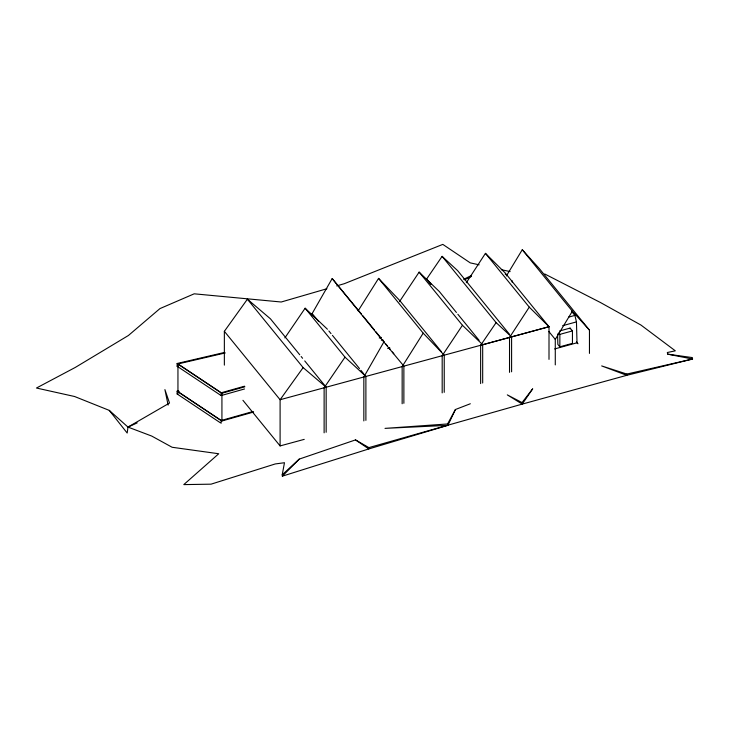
<?xml version="1.0" encoding="UTF-8"?>
<svg xmlns="http://www.w3.org/2000/svg" width="729" height="729" viewBox="0 0 729 729"><rect width="100%" height="100%" fill="white"/><g stroke="black" fill="none" stroke-linecap="round" stroke-linejoin="round"><path stroke-width="1.09" d="M555.279 364.901L555.279 339.404L572.365 311.21L522.274 249.728L506.363 275.972M512.223 280.829L512.296 282.433M544.7 273.958L600.414 302.499L640.928 325.034L675.318 350.831L667.317 352.517L667.773 354.176L692.35 357.584L692.55 359.033L626.785 375.307L601.671 365.922L626.831 374.068L626.785 375.307L522.228 404.103L368.892 447.606L355.506 439.906L299.245 459.097L282.214 474.816L282.369 476.165L368.81 448.936L447.888 425.344L455.425 409.516L470.323 403.757M368.892 447.606L368.81 448.936L355.506 439.906M168.126 405.114L164.909 389.596L169.52 403.037L127.985 427.085L127.183 433.044L109.286 410.391L74.577 396.503L36.45 388.028L75.26 367.452L128.432 335.477L159.943 308.595L194.206 293.814L281.212 302.006L326.893 288.748M282.214 474.816L284.474 462.724L275.252 463.945L211.073 484.165L183.781 484.612L218.736 453.748L172.126 447.269L151.705 436.06L127.985 427.085L109.286 410.391M447.579 423.959L385.003 428.37L447.888 425.344L447.579 423.959L455.425 409.516M312.158 315.812L312.158 313.561L332.178 278.56L361.52 314.144M332.178 278.56L383.855 341.992L363.835 376.993L363.835 420.925M358.13 310.855L378.57 278.378L399.61 300.384L441.4 351.679M378.57 278.378L423.194 333.162L402.153 366.587L402.153 403.757M466.323 282.715L485.441 253.355L505.179 272.938L549.01 326.72L549.001 359.379M485.441 253.355L529.272 307.137L509.535 337.436L509.525 372.355M399.492 301.642L419.129 272.127L439.377 291.573L456.418 312.477M419.129 272.127L462.432 325.271L442.184 355.716L442.184 392.895M284.875 337.901L305.132 308.212L327.439 329.226M305.132 308.212L345.008 357.164L324.123 387.773L324.123 432.835M509.462 334.265L457.612 270.623L442.111 256.353L426.629 279.034L430.894 284.264L426.647 279.034M480.63 383.591L480.63 345.291L496.112 322.61L442.111 256.353M522.228 404.103L532.699 388.794L522.046 402.59L522.228 404.103L507.302 394.872L522.046 402.59M224.359 365.12L224.359 331.321L247.395 299.2L270.432 318.81L299.728 354.768M247.395 299.2L303.127 367.607L280.1 399.729L280.1 445.92L304.23 439.368M282.369 476.165L299.245 459.097M471.545 275.48L463.635 279.307M471.517 276.373L464.446 279.781M127.985 427.085L137.17 422.893M381.303 340.161L382.789 339.687M379.235 338.028L381.303 337.381M336.689 285.905L344.298 283.699L442.813 244.388L470.278 262.887L479.135 264.818M221.188 392.785L244.525 386.197M253.619 412.031L221.926 420.988L177.949 391.664L177.949 363.953L221.926 393.268L244.88 386.789M221.188 395.555L244.525 388.967M387.691 348.535L389.815 347.933M221.188 420.496L253.009 411.511M568.511 317.161L574.889 315.402L576.457 321.89L577.013 342.785L554.678 348.936M562.633 325.699L576.457 321.89M559.617 330.975L570.105 328.086L572.447 330.911L572.447 343.35L559.854 346.822L557.858 344.407L557.576 333.964M558.687 332.971L559.854 334.383L572.447 330.911M529.272 307.137L549.01 326.72L280.1 399.729L224.359 331.321M480.63 345.291L549.01 326.72M224.459 352.462L177.138 363.489L177.138 366.259L221.115 395.574L221.115 392.803L177.138 363.489M225.27 352.936L177.949 363.953M177.138 366.259L178.149 366.022M220.313 422.756L177.138 393.97L177.138 391.2L178.405 390.899M177.949 391.664L179.216 391.373M177.138 393.97L178.149 393.733M626.831 374.068L692.55 359.033L667.773 354.176M501.288 269.666L510.145 271.598M505.188 274.04L506.974 275.188M177.138 391.2L221.115 420.515L221.115 423.285M576.375 342.311L577.013 342.785M303.127 367.607L326.164 387.217L326.164 432.279M496.112 322.61L511.594 336.88L511.594 371.808M345.008 357.164L365.894 376.428L365.894 420.369M462.432 325.271L482.68 344.717M423.194 333.162L444.234 355.16L444.234 392.33M522.274 249.728L539.36 268.637L589.46 330.128L589.46 353.401M572.365 311.21L589.46 330.128M383.855 341.992L403.875 366.122L403.875 403.292M571.518 311.319L574.889 315.402M576.575 342.029L578.006 343.787M548.837 331.504L555.279 339.404M457.83 314.226L479.126 340.361M362.96 315.903L374.442 330M375.882 331.759L380.902 337.928M382.342 339.687L384.493 342.329M385.923 344.097L387.363 345.856M388.794 347.615L390.234 349.382M392.384 352.025L393.824 353.784M328.87 330.975L331.002 333.6M332.424 335.349L359.488 368.564M360.91 370.314L363.762 373.804M312.158 313.561L318.609 321.489M301.159 356.527L302.59 358.276M304.731 360.91L326.164 387.217M242.939 400.312L280.1 445.92M570.105 328.086L570.133 328.888M559.854 334.383L559.854 346.822M482.68 344.717L482.68 383.017M221.926 393.268L221.926 420.988"/></g></svg>
